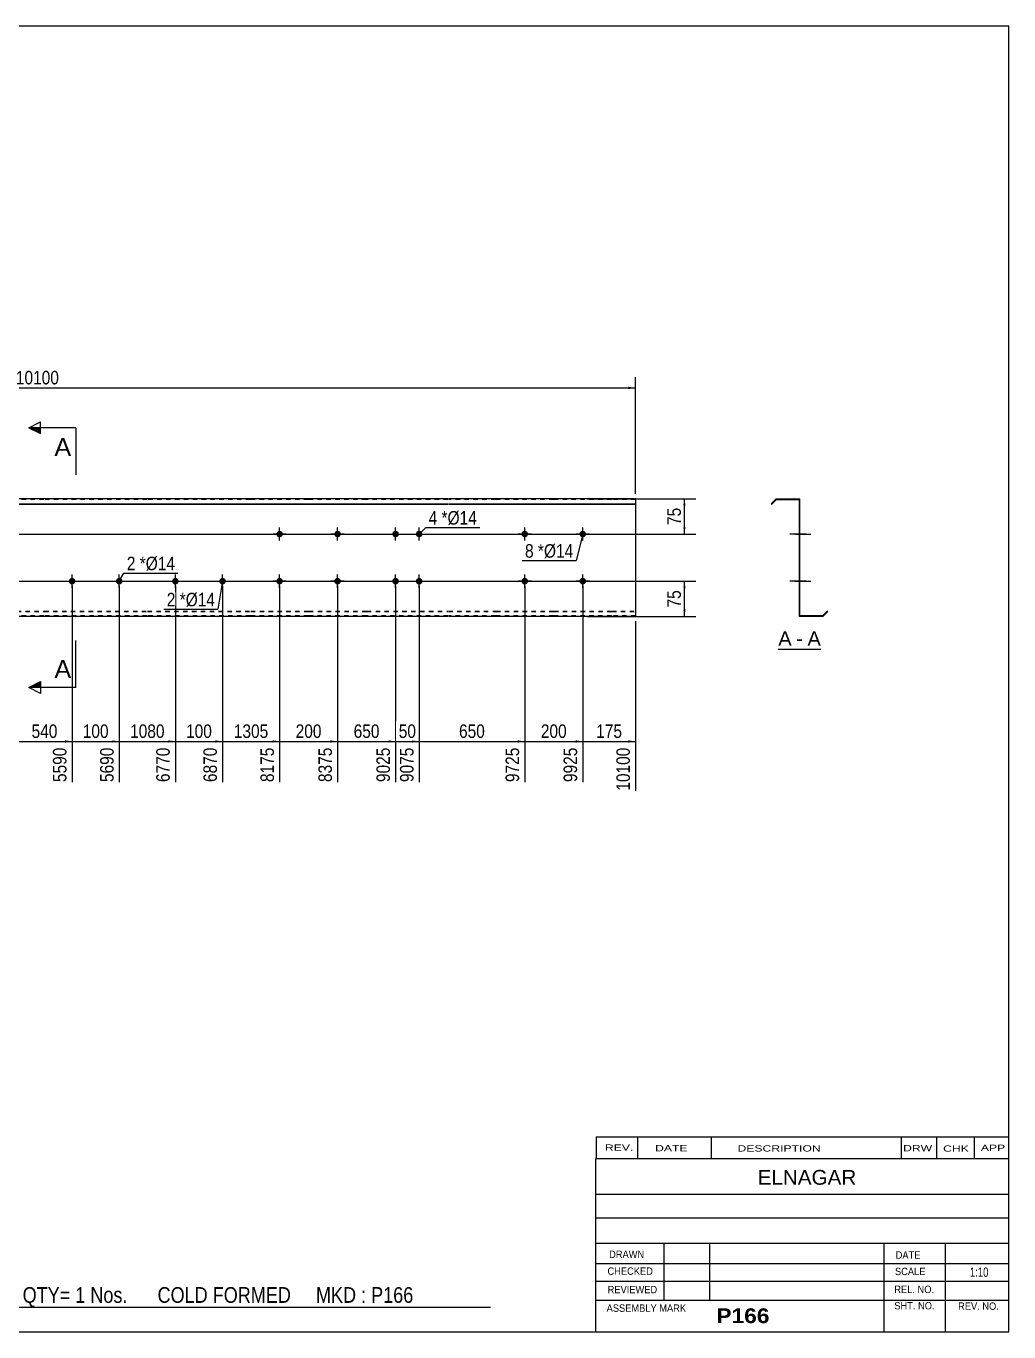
# Model space of a CAD drawing. Header units: millimetres. Extents: x -70 to 333, y -164 to 113.
# Drawn here: x 124.4 to 332.8, y -164.2 to 112.8 of the extents above; entities that cross this region are included whole.
import ezdxf

# ---------------------------------------------------------------- set-up
doc = ezdxf.new("R2010")
doc.units = ezdxf.units.MM
doc.linetypes.add('DXK_LINE_DOT1', pattern=[1.8814, 0.9407, -0.9407])
doc.styles.add('Arial', font='ARIAL.TTF', dxfattribs={"height": 0.2})
doc.styles.add('Arial Bold', font='ARIALBD.TTF', dxfattribs={"height": 0.2})
doc.styles.add('Arial Narrow', font='ARIALN.TTF', dxfattribs={"height": 0.2})

# ---------------------------------------------------------------- blocks, each defined once
blk = doc.blocks.new('Unknown-629091213-1870')
at = {"color": 5, "linetype": 'Continuous'}
for p, q in [((332.8, 112.75), (-67.2, 112.75)), ((-67.2, 112.75), (-67.2, -164.25)), ((332.8, -164.25), (332.8, 112.75)), ((-67.2, -164.25), (332.8, -164.25))]:
    blk.add_line(p, q, dxfattribs=at)
at = {"color": 174, "linetype": 'Continuous', "style": 'Arial'}
blk.add_text('Tekla structures', height=1.9102, rotation=90, dxfattribs=at).set_placement((-67.7, -163.75))
blk = doc.blocks.new('Unknown-629091213-12 - 1239')
at = {"color": 7, "linetype": 'Continuous'}
blk.add_line((283.9, -19.45), (292.93, -19.45), dxfattribs=at)
at = {"color": 0, "linetype": 'Continuous'}
blk.add_wipeout([(286.74, -18.7), (286.74, -15.5), (283.9, -15.5), (283.9, -18.7)], dxfattribs=at)
blk.add_wipeout([(289.13, -18.7), (289.13, -15.5), (287.7, -15.5), (287.7, -18.7)], dxfattribs=at)
at = {"color": 96, "linetype": 'Continuous', "style": 'Arial'}
blk.add_text('A', height=3.06, dxfattribs=at).set_placement((283.9, -18.7))
at = {"color": 0, "linetype": 'Continuous'}
blk.add_wipeout([(292.93, -18.7), (292.93, -15.5), (290.09, -15.5), (290.09, -18.7)], dxfattribs=at)
at = {"color": 96, "linetype": 'Continuous', "style": 'Arial'}
for s, p in [('A', (290.09, -18.7)), ('-', (287.7, -18.7))]:
    blk.add_text(s, height=3.06, dxfattribs=at).set_placement(p)
blk = doc.blocks.new('Part-629091213-1218 - 1203')
at = {"color": 2, "linetype": 'Continuous'}
for p, q in [((0, -12.5), (0, 12.5)), ((8.6, 12.5), (0, 12.5)), ((0, 11.44), (8.6, 11.44)), ((0, 11.33), (8.6, 11.33)), ((20.89, 12.5), (8.7, 12.5)), ((8.7, 11.44), (20.89, 11.44)), ((8.7, 11.33), (20.89, 11.33)), ((30.99, 12.5), (20.99, 12.5)), ((20.99, 11.44), (30.99, 11.44)), ((20.99, 11.33), (30.99, 11.33)), ((48.28, 12.5), (31.09, 12.5)), ((31.09, 11.44), (48.28, 11.44)), ((31.09, 11.33), (48.28, 11.33)), ((60.58, 12.5), (48.38, 12.5)), ((48.38, 11.44), (60.58, 11.44)), ((48.38, 11.33), (60.58, 11.33)), ((72.87, 12.5), (60.68, 12.5)), ((60.68, 11.44), (72.87, 11.44)), ((60.68, 11.33), (72.87, 11.33)), ((94.77, 12.5), (72.97, 12.5)), ((72.97, 11.44), (94.77, 11.44)), ((72.97, 11.33), (94.77, 11.33)), ((116.67, 12.5), (94.87, 12.5)), ((94.87, 11.44), (116.67, 11.44)), ((94.87, 11.33), (116.67, 11.33)), ((128.17, 12.5), (116.77, 12.5)), ((116.77, 11.44), (128.17, 11.44)), ((116.77, 11.33), (128.17, 11.33)), ((150.07, 12.5), (128.27, 12.5)), ((128.27, 11.44), (150.07, 11.44)), ((128.27, 11.33), (150.07, 11.33)), ((171.97, 12.5), (150.17, 12.5)), ((150.17, 11.44), (171.97, 11.44)), ((150.17, 11.33), (171.97, 11.33)), ((184.27, 12.5), (172.07, 12.5)), ((172.07, 11.44), (184.27, 11.44)), ((172.07, 11.33), (184.27, 11.33)), ((196.56, 12.5), (184.37, 12.5)), ((184.37, 11.44), (196.56, 11.44)), ((184.37, 11.33), (196.56, 11.33)), ((213.85, 12.5), (196.66, 12.5)), ((196.66, 11.44), (213.85, 11.44)), ((196.66, 11.33), (213.85, 11.33)), ((223.95, 12.5), (213.95, 12.5)), ((213.95, 11.44), (223.95, 11.44)), ((213.95, 11.33), (223.95, 11.33)), ((236.25, 12.5), (224.05, 12.5)), ((224.05, 11.44), (236.25, 11.44)), ((224.05, 11.33), (236.25, 11.33)), ((248.54, 12.5), (236.35, 12.5)), ((236.35, 11.44), (248.54, 11.44)), ((236.35, 11.33), (248.54, 11.33)), ((253.64, 12.5), (248.64, 12.5)), ((248.64, 11.44), (253.64, 11.44)), ((248.64, 11.33), (253.64, 11.33)), ((253.64, 12.5), (253.64, -12.5)), ((8.6, -12.5), (0, -12.5)), ((20.89, -12.5), (8.7, -12.5)), ((30.99, -12.5), (20.99, -12.5)), ((48.28, -12.5), (31.09, -12.5)), ((60.58, -12.5), (48.38, -12.5)), ((72.87, -12.5), (60.68, -12.5)), ((94.77, -12.5), (72.97, -12.5)), ((116.67, -12.5), (94.87, -12.5)), ((128.17, -12.5), (116.77, -12.5)), ((150.07, -12.5), (128.27, -12.5)), ((171.97, -12.5), (150.17, -12.5)), ((184.27, -12.5), (172.07, -12.5)), ((196.56, -12.5), (184.37, -12.5)), ((213.85, -12.5), (196.66, -12.5)), ((223.95, -12.5), (213.95, -12.5)), ((236.25, -12.5), (224.05, -12.5)), ((248.54, -12.5), (236.35, -12.5)), ((253.64, -12.5), (248.64, -12.5))]:
    blk.add_line(p, q, dxfattribs=at)
at = {"color": 7, "linetype": 'DXK_LINE_DOT1'}
for p, q in [((8.6, 12.35), (0, 12.35)), ((20.89, 12.35), (8.7, 12.35)), ((30.99, 12.35), (20.99, 12.35)), ((48.28, 12.35), (31.09, 12.35)), ((60.58, 12.35), (48.38, 12.35)), ((72.87, 12.35), (60.68, 12.35)), ((94.77, 12.35), (72.97, 12.35)), ((116.67, 12.35), (94.87, 12.35)), ((128.17, 12.35), (116.77, 12.35)), ((150.07, 12.35), (128.27, 12.35)), ((171.97, 12.35), (150.17, 12.35)), ((184.27, 12.35), (172.07, 12.35)), ((196.56, 12.35), (184.37, 12.35)), ((213.85, 12.35), (196.66, 12.35)), ((223.95, 12.35), (213.95, 12.35)), ((236.25, 12.35), (224.05, 12.35)), ((248.54, 12.35), (236.35, 12.35)), ((253.64, 12.35), (248.64, 12.35)), ((0, -11.33), (8.6, -11.33)), ((0, -11.44), (8.6, -11.44)), ((8.6, -12.35), (0, -12.35)), ((8.7, -11.33), (20.89, -11.33)), ((8.7, -11.44), (20.89, -11.44)), ((20.89, -12.35), (8.7, -12.35)), ((20.99, -11.33), (30.99, -11.33)), ((20.99, -11.44), (30.99, -11.44)), ((30.99, -12.35), (20.99, -12.35)), ((31.09, -11.33), (48.28, -11.33)), ((31.09, -11.44), (48.28, -11.44)), ((48.28, -12.35), (31.09, -12.35)), ((48.38, -11.33), (60.58, -11.33)), ((48.38, -11.44), (60.58, -11.44)), ((60.58, -12.35), (48.38, -12.35)), ((60.68, -11.33), (72.87, -11.33)), ((60.68, -11.44), (72.87, -11.44)), ((72.87, -12.35), (60.68, -12.35)), ((72.97, -11.33), (94.77, -11.33)), ((72.97, -11.44), (94.77, -11.44)), ((94.77, -12.35), (72.97, -12.35)), ((94.87, -11.33), (116.67, -11.33)), ((94.87, -11.44), (116.67, -11.44)), ((116.67, -12.35), (94.87, -12.35)), ((116.77, -11.33), (128.17, -11.33)), ((116.77, -11.44), (128.17, -11.44)), ((128.17, -12.35), (116.77, -12.35)), ((128.27, -11.33), (150.07, -11.33)), ((128.27, -11.44), (150.07, -11.44)), ((150.07, -12.35), (128.27, -12.35)), ((150.17, -11.33), (171.97, -11.33)), ((150.17, -11.44), (171.97, -11.44)), ((171.97, -12.35), (150.17, -12.35)), ((172.07, -11.33), (184.27, -11.33)), ((172.07, -11.44), (184.27, -11.44)), ((184.27, -12.35), (172.07, -12.35)), ((184.37, -11.33), (196.56, -11.33)), ((184.37, -11.44), (196.56, -11.44)), ((196.56, -12.35), (184.37, -12.35)), ((196.66, -11.33), (213.85, -11.33)), ((196.66, -11.44), (213.85, -11.44)), ((213.85, -12.35), (196.66, -12.35)), ((213.95, -11.33), (223.95, -11.33)), ((213.95, -11.44), (223.95, -11.44)), ((223.95, -12.35), (213.95, -12.35)), ((224.05, -11.33), (236.25, -11.33)), ((224.05, -11.44), (236.25, -11.44)), ((236.25, -12.35), (224.05, -12.35)), ((236.35, -11.33), (248.54, -11.33)), ((236.35, -11.44), (248.54, -11.44)), ((248.54, -12.35), (236.35, -12.35)), ((248.64, -11.33), (253.64, -11.33)), ((248.64, -11.44), (253.64, -11.44)), ((253.64, -12.35), (248.64, -12.35))]:
    blk.add_line(p, q, dxfattribs=at)
blk = doc.blocks.new('Bolt-629091213-1219 - 1203')
at = {"linetype": 'Continuous'}
for points in [[(177.47, 5, -1), (178.87, 5, -1)], [(241.75, 5, -1), (243.15, 5, -1)]]:
    blk.add_hatch(color=3, dxfattribs=at).paths.add_polyline_path(points)
at = {"color": 3, "linetype": 'Continuous'}
for p, q in [((178.17, 3.6), (178.17, 6.4)), ((242.45, 3.6), (242.45, 6.4)), ((179.57, 5), (176.77, 5)), ((243.85, 5), (241.05, 5))]:
    blk.add_line(p, q, dxfattribs=at)
blk = doc.blocks.new('Bolt-629091213-1220 - 1203')
at = {"linetype": 'Continuous'}
for points in [[(177.47, -5, -1), (178.87, -5, -1)], [(241.75, -5, -1), (243.15, -5, -1)]]:
    blk.add_hatch(color=3, dxfattribs=at).paths.add_polyline_path(points)
at = {"color": 3, "linetype": 'Continuous'}
for p, q in [((179.57, -5), (176.77, -5)), ((178.17, -6.4), (178.17, -3.6)), ((243.85, -5), (241.05, -5)), ((242.45, -6.4), (242.45, -3.6))]:
    blk.add_line(p, q, dxfattribs=at)
blk = doc.blocks.new('Bolt-629091213-1226 - 1203')
at = {"linetype": 'Continuous'}
for points in [[(202.06, 5, -1), (203.46, 5, -1)], [(207.06, 5, -1), (208.46, 5, -1)], [(202.06, -5, -1), (203.46, -5, -1)], [(207.06, -5, -1), (208.46, -5, -1)]]:
    blk.add_hatch(color=3, dxfattribs=at).paths.add_polyline_path(points)
at = {"color": 3, "linetype": 'Continuous'}
for p, q in [((202.76, 3.6), (202.76, 6.4)), ((207.76, 3.6), (207.76, 6.4)), ((201.36, 5), (204.16, 5)), ((206.36, 5), (209.16, 5)), ((201.36, -5), (204.16, -5)), ((202.76, -6.4), (202.76, -3.6)), ((206.36, -5), (209.16, -5)), ((207.76, -6.4), (207.76, -3.6))]:
    blk.add_line(p, q, dxfattribs=at)
blk = doc.blocks.new('Bolt-629091213-1227 - 1203')
at = {"linetype": 'Continuous'}
for points in [[(189.76, 5, -1), (191.16, 5, -1)], [(229.45, 5, -1), (230.85, 5, -1)]]:
    blk.add_hatch(color=3, dxfattribs=at).paths.add_polyline_path(points)
at = {"color": 3, "linetype": 'Continuous'}
for p, q in [((190.46, 3.6), (190.46, 6.4)), ((230.15, 3.6), (230.15, 6.4)), ((191.86, 5), (189.06, 5)), ((231.55, 5), (228.75, 5))]:
    blk.add_line(p, q, dxfattribs=at)
blk = doc.blocks.new('Bolt-629091213-1228 - 1203')
at = {"linetype": 'Continuous'}
for points in [[(189.76, -5, -1), (191.16, -5, -1)], [(229.45, -5, -1), (230.85, -5, -1)]]:
    blk.add_hatch(color=3, dxfattribs=at).paths.add_polyline_path(points)
at = {"color": 3, "linetype": 'Continuous'}
for p, q in [((191.86, -5), (189.06, -5)), ((190.46, -6.4), (190.46, -3.6)), ((231.55, -5), (228.75, -5)), ((230.15, -6.4), (230.15, -3.6))]:
    blk.add_line(p, q, dxfattribs=at)
blk = doc.blocks.new('Bolt-629091213-1231 - 1203')
at = {"linetype": 'Continuous'}
for points in [[(134.17, -4.3, -1), (134.17, -5.7, -1)], [(144.17, -4.3, -1), (144.17, -5.7, -1)]]:
    blk.add_hatch(color=3, dxfattribs=at).paths.add_polyline_path(points)
at = {"color": 3, "linetype": 'Continuous'}
for p, q in [((132.77, -5), (135.57, -5)), ((134.17, -6.4), (134.17, -3.6)), ((142.77, -5), (145.57, -5)), ((144.17, -6.4), (144.17, -3.6))]:
    blk.add_line(p, q, dxfattribs=at)
blk = doc.blocks.new('Bolt-629091213-1232 - 1203')
at = {"linetype": 'Continuous'}
for points in [[(156.07, -4.3, -1), (156.07, -5.7, -1)], [(166.07, -4.3, -1), (166.07, -5.7, -1)]]:
    blk.add_hatch(color=3, dxfattribs=at).paths.add_polyline_path(points)
at = {"color": 3, "linetype": 'Continuous'}
for p, q in [((154.67, -5), (157.47, -5)), ((156.07, -6.4), (156.07, -3.6)), ((164.67, -5), (167.47, -5)), ((166.07, -6.4), (166.07, -3.6))]:
    blk.add_line(p, q, dxfattribs=at)
blk = doc.blocks.new('Part-629091213-1241 - 1239')
at = {"color": 2, "linetype": 'Continuous'}
for p, q in [((283.49, 12.5), (282.43, 11.44)), ((282.43, 11.44), (282.54, 11.33)), ((282.54, 11.33), (283.55, 12.35)), ((283.49, 12.5), (288.49, 12.5)), ((283.55, 12.35), (288.34, 12.35)), ((288.34, 12.35), (288.34, -12.5)), ((288.49, -12.35), (288.49, 12.5)), ((293.34, -12.5), (288.34, -12.5)), ((293.28, -12.35), (288.49, -12.35)), ((294.29, -11.33), (293.28, -12.35)), ((293.34, -12.5), (294.4, -11.44)), ((294.4, -11.44), (294.29, -11.33))]:
    blk.add_line(p, q, dxfattribs=at)
blk = doc.blocks.new('Bolt-629091213-1242 - 1239')
at = {"linetype": 'Continuous'}
blk.add_hatch(color=3, dxfattribs=at).paths.add_polyline_path([(288.34, 5.7), (288.34, 4.3), (288.49, 4.3), (288.49, 5.7)])
blk.add_hatch(color=3, dxfattribs=at).paths.add_polyline_path([(288.34, 5.7), (288.34, 4.3), (288.49, 4.3), (288.49, 5.7)])
at = {"color": 3, "linetype": 'Continuous'}
for p, q in [((288.34, 5.7), (288.49, 5.7)), ((288.34, 5.7), (288.49, 5.7)), ((287.54, 5), (290.84, 5)), ((287.54, 5), (290.84, 5)), ((288.34, 4.3), (288.49, 4.3)), ((288.34, 4.3), (288.49, 4.3))]:
    blk.add_line(p, q, dxfattribs=at)
blk = doc.blocks.new('Bolt-629091213-1243 - 1239')
at = {"linetype": 'Continuous'}
blk.add_hatch(color=3, dxfattribs=at).paths.add_polyline_path([(288.34, -4.3), (288.34, -5.7), (288.49, -5.7), (288.49, -4.3)])
blk.add_hatch(color=3, dxfattribs=at).paths.add_polyline_path([(288.34, -4.3), (288.34, -5.7), (288.49, -5.7), (288.49, -4.3)])
at = {"color": 3, "linetype": 'Continuous'}
for p, q in [((287.54, -5), (290.84, -5)), ((287.54, -5), (290.84, -5)), ((288.34, -4.3), (288.49, -4.3)), ((288.34, -4.3), (288.49, -4.3)), ((288.34, -5.7), (288.49, -5.7)), ((288.34, -5.7), (288.49, -5.7))]:
    blk.add_line(p, q, dxfattribs=at)
blk = doc.blocks.new('Bolt-629091213-1244 - 1239')
at = {"linetype": 'Continuous'}
blk.add_hatch(color=3, dxfattribs=at).paths.add_polyline_path([(288.34, 5.7), (288.34, 4.3), (288.49, 4.3), (288.49, 5.7)])
blk.add_hatch(color=3, dxfattribs=at).paths.add_polyline_path([(288.34, 5.7), (288.34, 4.3), (288.49, 4.3), (288.49, 5.7)])
at = {"color": 3, "linetype": 'Continuous'}
for p, q in [((288.34, 5.7), (288.49, 5.7)), ((288.34, 5.7), (288.49, 5.7)), ((287.54, 5), (290.84, 5)), ((287.54, 5), (290.84, 5)), ((288.34, 4.3), (288.49, 4.3)), ((288.34, 4.3), (288.49, 4.3))]:
    blk.add_line(p, q, dxfattribs=at)
blk = doc.blocks.new('Bolt-629091213-1245 - 1239')
at = {"linetype": 'Continuous'}
blk.add_hatch(color=3, dxfattribs=at).paths.add_polyline_path([(288.34, -4.3), (288.34, -5.7), (288.49, -5.7), (288.49, -4.3)])
blk.add_hatch(color=3, dxfattribs=at).paths.add_polyline_path([(288.34, -4.3), (288.34, -5.7), (288.49, -5.7), (288.49, -4.3)])
at = {"color": 3, "linetype": 'Continuous'}
for p, q in [((287.54, -5), (290.84, -5)), ((287.54, -5), (290.84, -5)), ((288.34, -4.3), (288.49, -4.3)), ((288.34, -4.3), (288.49, -4.3)), ((288.34, -5.7), (288.49, -5.7)), ((288.34, -5.7), (288.49, -5.7))]:
    blk.add_line(p, q, dxfattribs=at)
blk = doc.blocks.new('Bolt-629091213-1246 - 1239')
at = {"linetype": 'Continuous'}
for points in [[(288.34, 5.7), (288.34, 4.3), (288.49, 4.3), (288.49, 5.7)], [(288.34, 5.7), (288.34, 4.3), (288.49, 4.3), (288.49, 5.7)], [(288.34, -4.3), (288.34, -5.7), (288.49, -5.7), (288.49, -4.3)], [(288.34, -4.3), (288.34, -5.7), (288.49, -5.7), (288.49, -4.3)]]:
    blk.add_hatch(color=3, dxfattribs=at).paths.add_polyline_path(points)
at = {"color": 3, "linetype": 'Continuous'}
for p, q in [((288.49, 5.7), (288.34, 5.7)), ((288.49, 5.7), (288.34, 5.7)), ((289.79, 5), (286.49, 5)), ((289.79, 5), (286.49, 5)), ((288.49, 4.3), (288.34, 4.3)), ((288.49, 4.3), (288.34, 4.3)), ((289.79, -5), (286.49, -5)), ((289.79, -5), (286.49, -5)), ((288.49, -4.3), (288.34, -4.3)), ((288.49, -4.3), (288.34, -4.3)), ((288.49, -5.7), (288.34, -5.7)), ((288.49, -5.7), (288.34, -5.7))]:
    blk.add_line(p, q, dxfattribs=at)
blk = doc.blocks.new('Bolt-629091213-1247 - 1239')
at = {"linetype": 'Continuous'}
blk.add_hatch(color=3, dxfattribs=at).paths.add_polyline_path([(288.34, 5.7), (288.34, 4.3), (288.49, 4.3), (288.49, 5.7)])
blk.add_hatch(color=3, dxfattribs=at).paths.add_polyline_path([(288.34, 5.7), (288.34, 4.3), (288.49, 4.3), (288.49, 5.7)])
at = {"color": 3, "linetype": 'Continuous'}
for p, q in [((288.34, 5.7), (288.49, 5.7)), ((288.34, 5.7), (288.49, 5.7)), ((287.54, 5), (290.84, 5)), ((287.54, 5), (290.84, 5)), ((288.34, 4.3), (288.49, 4.3)), ((288.34, 4.3), (288.49, 4.3))]:
    blk.add_line(p, q, dxfattribs=at)
blk = doc.blocks.new('Bolt-629091213-1248 - 1239')
at = {"linetype": 'Continuous'}
blk.add_hatch(color=3, dxfattribs=at).paths.add_polyline_path([(288.34, -4.3), (288.34, -5.7), (288.49, -5.7), (288.49, -4.3)])
blk.add_hatch(color=3, dxfattribs=at).paths.add_polyline_path([(288.34, -4.3), (288.34, -5.7), (288.49, -5.7), (288.49, -4.3)])
at = {"color": 3, "linetype": 'Continuous'}
for p, q in [((287.54, -5), (290.84, -5)), ((287.54, -5), (290.84, -5)), ((288.34, -4.3), (288.49, -4.3)), ((288.34, -4.3), (288.49, -4.3)), ((288.34, -5.7), (288.49, -5.7)), ((288.34, -5.7), (288.49, -5.7))]:
    blk.add_line(p, q, dxfattribs=at)
blk = doc.blocks.new('Bolt-629091213-1249 - 1239')
at = {"linetype": 'Continuous'}
for points in [[(288.34, 5.7), (288.34, 4.3), (288.49, 4.3), (288.49, 5.7)], [(288.34, 5.7), (288.34, 4.3), (288.49, 4.3), (288.49, 5.7)], [(288.34, -4.3), (288.34, -5.7), (288.49, -5.7), (288.49, -4.3)], [(288.34, -4.3), (288.34, -5.7), (288.49, -5.7), (288.49, -4.3)]]:
    blk.add_hatch(color=3, dxfattribs=at).paths.add_polyline_path(points)
at = {"color": 3, "linetype": 'Continuous'}
for p, q in [((288.49, 5.7), (288.34, 5.7)), ((288.49, 5.7), (288.34, 5.7)), ((289.79, 5), (286.49, 5)), ((289.79, 5), (286.49, 5)), ((288.49, 4.3), (288.34, 4.3)), ((288.49, 4.3), (288.34, 4.3)), ((289.79, -5), (286.49, -5)), ((289.79, -5), (286.49, -5)), ((288.49, -4.3), (288.34, -4.3)), ((288.49, -4.3), (288.34, -4.3)), ((288.49, -5.7), (288.34, -5.7)), ((288.49, -5.7), (288.34, -5.7))]:
    blk.add_line(p, q, dxfattribs=at)
blk = doc.blocks.new('Bolt-629091213-1250 - 1239')
at = {"linetype": 'Continuous'}
blk.add_hatch(color=3, dxfattribs=at).paths.add_polyline_path([(288.34, 5.7), (288.34, 4.3), (288.49, 4.3), (288.49, 5.7)])
blk.add_hatch(color=3, dxfattribs=at).paths.add_polyline_path([(288.34, 5.7), (288.34, 4.3), (288.49, 4.3), (288.49, 5.7)])
at = {"color": 3, "linetype": 'Continuous'}
for p, q in [((288.34, 5.7), (288.49, 5.7)), ((288.34, 5.7), (288.49, 5.7)), ((287.54, 5), (290.84, 5)), ((287.54, 5), (290.84, 5)), ((288.34, 4.3), (288.49, 4.3)), ((288.34, 4.3), (288.49, 4.3))]:
    blk.add_line(p, q, dxfattribs=at)
blk = doc.blocks.new('Bolt-629091213-1251 - 1239')
at = {"linetype": 'Continuous'}
blk.add_hatch(color=3, dxfattribs=at).paths.add_polyline_path([(288.34, -4.3), (288.34, -5.7), (288.49, -5.7), (288.49, -4.3)])
blk.add_hatch(color=3, dxfattribs=at).paths.add_polyline_path([(288.34, -4.3), (288.34, -5.7), (288.49, -5.7), (288.49, -4.3)])
at = {"color": 3, "linetype": 'Continuous'}
for p, q in [((287.54, -5), (290.84, -5)), ((287.54, -5), (290.84, -5)), ((288.34, -4.3), (288.49, -4.3)), ((288.34, -4.3), (288.49, -4.3)), ((288.34, -5.7), (288.49, -5.7)), ((288.34, -5.7), (288.49, -5.7))]:
    blk.add_line(p, q, dxfattribs=at)
blk = doc.blocks.new('Bolt-629091213-1252 - 1239')
at = {"linetype": 'Continuous'}
blk.add_hatch(color=3, dxfattribs=at).paths.add_polyline_path([(288.49, -5.7), (288.49, -4.3), (288.34, -4.3), (288.34, -5.7)])
blk.add_hatch(color=3, dxfattribs=at).paths.add_polyline_path([(288.49, -5.7), (288.49, -4.3), (288.34, -4.3), (288.34, -5.7)])
at = {"color": 3, "linetype": 'Continuous'}
for p, q in [((287.39, -5), (290.14, -5)), ((287.39, -5), (290.14, -5)), ((288.34, -4.3), (288.49, -4.3)), ((288.34, -4.3), (288.49, -4.3)), ((288.34, -5.7), (288.49, -5.7)), ((288.34, -5.7), (288.49, -5.7))]:
    blk.add_line(p, q, dxfattribs=at)
blk = doc.blocks.new('Bolt-629091213-1253 - 1239')
at = {"linetype": 'Continuous'}
blk.add_hatch(color=3, dxfattribs=at).paths.add_polyline_path([(288.49, -5.7), (288.49, -4.3), (288.34, -4.3), (288.34, -5.7)])
blk.add_hatch(color=3, dxfattribs=at).paths.add_polyline_path([(288.49, -5.7), (288.49, -4.3), (288.34, -4.3), (288.34, -5.7)])
at = {"color": 3, "linetype": 'Continuous'}
for p, q in [((287.39, -5), (290.14, -5)), ((287.39, -5), (290.14, -5)), ((288.34, -4.3), (288.49, -4.3)), ((288.34, -4.3), (288.49, -4.3)), ((288.34, -5.7), (288.49, -5.7)), ((288.34, -5.7), (288.49, -5.7))]:
    blk.add_line(p, q, dxfattribs=at)
blk = doc.blocks.new('Bolt-629091213-1254 - 1239')
at = {"linetype": 'Continuous'}
blk.add_hatch(color=3, dxfattribs=at).paths.add_polyline_path([(288.49, -5.7), (288.49, -4.3), (288.34, -4.3), (288.34, -5.7)])
blk.add_hatch(color=3, dxfattribs=at).paths.add_polyline_path([(288.49, -5.7), (288.49, -4.3), (288.34, -4.3), (288.34, -5.7)])
at = {"color": 3, "linetype": 'Continuous'}
for p, q in [((287.39, -5), (290.14, -5)), ((287.39, -5), (290.14, -5)), ((288.34, -4.3), (288.49, -4.3)), ((288.34, -4.3), (288.49, -4.3)), ((288.34, -5.7), (288.49, -5.7)), ((288.34, -5.7), (288.49, -5.7))]:
    blk.add_line(p, q, dxfattribs=at)
blk = doc.blocks.new('Bolt-629091213-1255 - 1239')
at = {"linetype": 'Continuous'}
blk.add_hatch(color=3, dxfattribs=at).paths.add_polyline_path([(288.49, -5.7), (288.49, -4.3), (288.34, -4.3), (288.34, -5.7)])
blk.add_hatch(color=3, dxfattribs=at).paths.add_polyline_path([(288.49, -5.7), (288.49, -4.3), (288.34, -4.3), (288.34, -5.7)])
at = {"color": 3, "linetype": 'Continuous'}
for p, q in [((287.39, -5), (290.14, -5)), ((287.39, -5), (290.14, -5)), ((288.34, -4.3), (288.49, -4.3)), ((288.34, -4.3), (288.49, -4.3)), ((288.34, -5.7), (288.49, -5.7)), ((288.34, -5.7), (288.49, -5.7))]:
    blk.add_line(p, q, dxfattribs=at)
blk = doc.blocks.new('Bolt-629091213-1256 - 1239')
at = {"linetype": 'Continuous'}
for points in [[(288.49, 4.3), (288.49, 5.7), (288.34, 5.7), (288.34, 4.3)], [(288.49, -5.7), (288.49, -4.3), (288.34, -4.3), (288.34, -5.7)]]:
    blk.add_hatch(color=3, dxfattribs=at).paths.add_polyline_path(points)
at = {"color": 3, "linetype": 'Continuous'}
for p, q in [((288.49, 5.7), (288.34, 5.7)), ((288.49, 5), (286.34, 5)), ((288.49, 4.3), (288.34, 4.3)), ((288.49, -5), (286.34, -5)), ((288.49, -4.3), (288.34, -4.3)), ((288.49, -5.7), (288.34, -5.7))]:
    blk.add_line(p, q, dxfattribs=at)
blk = doc.blocks.new('StraightDimension-629091213-1279 - 1203')
at = {"linetype": 'Continuous'}
blk.add_hatch(color=7, dxfattribs=at).paths.add_polyline_path([(252.14, -38.75), (253.64, -39), (252.14, -39.25)])
at = {"color": 7, "linetype": 'Continuous'}
for p, q in [((242.45, -6), (242.45, -47.61)), ((253.64, -13.5), (253.64, -49.44)), ((242.45, -39), (253.64, -39))]:
    blk.add_line(p, q, dxfattribs=at)
at = {"color": 0}
blk.add_wipeout([(251.39, -38.85), (251.39, -34.65), (244.7, -34.65), (244.7, -38.85)], dxfattribs=at)
at = {"color": 3, "style": 'Arial Narrow'}
blk.add_text('175', height=2.863, dxfattribs=at).set_placement((245.3, -38.25))
at = {"color": 0, "linetype": 'Continuous'}
blk.add_wipeout([(253.04, -39.7), (248.84, -39.7), (248.84, -50.04), (253.04, -50.04)], dxfattribs=at)
at = {"color": 3, "linetype": 'Continuous', "style": 'Arial Narrow'}
blk.add_text('10100', height=2.863, rotation=90.0002, dxfattribs=at).set_placement((252.44, -49.44))
blk = doc.blocks.new('StraightDimension-629091213-1289 - 1203')
at = {"linetype": 'Continuous'}
blk.add_hatch(color=7, dxfattribs=at).paths.add_polyline_path([(132.67, -38.75), (134.17, -39), (132.67, -39.25)])
at = {"color": 7, "linetype": 'Continuous'}
for p, q in [((122.47, -6), (122.47, -47.61)), ((134.17, -6), (134.17, -47.61)), ((122.47, -39), (134.17, -39))]:
    blk.add_line(p, q, dxfattribs=at)
at = {"color": 0}
blk.add_wipeout([(131.66, -38.85), (131.66, -34.65), (124.98, -34.65), (124.98, -38.85)], dxfattribs=at)
at = {"color": 3, "style": 'Arial Narrow'}
blk.add_text('540', height=2.863, dxfattribs=at).set_placement((125.58, -38.25))
at = {"color": 0, "linetype": 'Continuous'}
blk.add_wipeout([(133.57, -39.7), (129.37, -39.7), (129.37, -48.21), (133.57, -48.21)], dxfattribs=at)
at = {"color": 3, "linetype": 'Continuous', "style": 'Arial Narrow'}
blk.add_text('5590', height=2.863, rotation=90.0002, dxfattribs=at).set_placement((132.97, -47.61))
blk = doc.blocks.new('StraightDimension-629091213-1284 - 1203')
at = {"linetype": 'Continuous'}
blk.add_hatch(color=7, dxfattribs=at).paths.add_polyline_path([(188.96, -38.75), (190.46, -39), (188.96, -39.25)])
at = {"color": 7, "linetype": 'Continuous'}
for p, q in [((178.17, -6), (178.17, -47.61)), ((190.46, -6), (190.46, -47.61)), ((178.17, -39), (190.46, -39))]:
    blk.add_line(p, q, dxfattribs=at)
at = {"color": 0}
blk.add_wipeout([(187.66, -38.85), (187.66, -34.65), (180.97, -34.65), (180.97, -38.85)], dxfattribs=at)
at = {"color": 3, "style": 'Arial Narrow'}
blk.add_text('200', height=2.863, dxfattribs=at).set_placement((181.57, -38.25))
at = {"color": 0, "linetype": 'Continuous'}
blk.add_wipeout([(189.86, -39.7), (185.66, -39.7), (185.66, -48.21), (189.86, -48.21)], dxfattribs=at)
at = {"color": 3, "linetype": 'Continuous', "style": 'Arial Narrow'}
blk.add_text('8375', height=2.863, rotation=90.0002, dxfattribs=at).set_placement((189.26, -47.61))
blk = doc.blocks.new('StraightDimension-629091213-1283 - 1203')
at = {"linetype": 'Continuous'}
blk.add_hatch(color=7, dxfattribs=at).paths.add_polyline_path([(201.26, -38.75), (202.76, -39), (201.26, -39.25)])
at = {"color": 7, "linetype": 'Continuous'}
for p, q in [((190.46, -6), (190.46, -47.61)), ((202.76, -6), (202.76, -47.61)), ((190.46, -39), (202.76, -39))]:
    blk.add_line(p, q, dxfattribs=at)
at = {"color": 0}
blk.add_wipeout([(199.95, -38.85), (199.95, -34.65), (193.27, -34.65), (193.27, -38.85)], dxfattribs=at)
at = {"color": 3, "style": 'Arial Narrow'}
blk.add_text('650', height=2.863, dxfattribs=at).set_placement((193.87, -38.25))
at = {"color": 0, "linetype": 'Continuous'}
blk.add_wipeout([(202.16, -39.7), (197.96, -39.7), (197.96, -48.21), (202.16, -48.21)], dxfattribs=at)
at = {"color": 3, "linetype": 'Continuous', "style": 'Arial Narrow'}
blk.add_text('9025', height=2.863, rotation=90.0002, dxfattribs=at).set_placement((201.56, -47.61))
blk = doc.blocks.new('StraightDimension-629091213-1282 - 1203')
at = {"linetype": 'Continuous'}
blk.add_hatch(color=7, dxfattribs=at).paths.add_polyline_path([(206.26, -38.75), (207.76, -39), (206.26, -39.25)])
at = {"color": 7, "linetype": 'Continuous'}
for p, q in [((202.76, -6), (202.76, -47.61)), ((207.76, -6), (207.76, -47.61)), ((202.76, -39), (207.76, -39))]:
    blk.add_line(p, q, dxfattribs=at)
at = {"color": 0}
blk.add_wipeout([(207.69, -38.85), (207.69, -34.65), (202.83, -34.65), (202.83, -38.85)], dxfattribs=at)
at = {"color": 3, "style": 'Arial Narrow'}
blk.add_text('50', height=2.863, dxfattribs=at).set_placement((203.43, -38.25))
at = {"color": 0, "linetype": 'Continuous'}
blk.add_wipeout([(207.16, -39.7), (202.96, -39.7), (202.96, -48.21), (207.16, -48.21)], dxfattribs=at)
at = {"color": 3, "linetype": 'Continuous', "style": 'Arial Narrow'}
blk.add_text('9075', height=2.863, rotation=90.0002, dxfattribs=at).set_placement((206.56, -47.61))
blk = doc.blocks.new('StraightDimension-629091213-1286 - 1203')
at = {"linetype": 'Continuous'}
blk.add_hatch(color=7, dxfattribs=at).paths.add_polyline_path([(164.57, -38.75), (166.07, -39), (164.57, -39.25)])
at = {"color": 7, "linetype": 'Continuous'}
for p, q in [((156.07, -6), (156.07, -47.61)), ((166.07, -6), (166.07, -47.61)), ((156.07, -39), (166.07, -39))]:
    blk.add_line(p, q, dxfattribs=at)
at = {"color": 0}
blk.add_wipeout([(164.41, -38.85), (164.41, -34.65), (157.73, -34.65), (157.73, -38.85)], dxfattribs=at)
at = {"color": 3, "style": 'Arial Narrow'}
blk.add_text('100', height=2.863, dxfattribs=at).set_placement((158.33, -38.25))
at = {"color": 0, "linetype": 'Continuous'}
blk.add_wipeout([(165.47, -39.7), (161.27, -39.7), (161.27, -48.21), (165.47, -48.21)], dxfattribs=at)
at = {"color": 3, "linetype": 'Continuous', "style": 'Arial Narrow'}
blk.add_text('6870', height=2.863, rotation=90.0002, dxfattribs=at).set_placement((164.87, -47.61))
blk = doc.blocks.new('StraightDimension-629091213-1280 - 1203')
at = {"linetype": 'Continuous'}
blk.add_hatch(color=7, dxfattribs=at).paths.add_polyline_path([(240.95, -38.75), (242.45, -39), (240.95, -39.25)])
at = {"color": 7, "linetype": 'Continuous'}
for p, q in [((230.15, -6), (230.15, -47.61)), ((242.45, -6), (242.45, -47.61)), ((230.15, -39), (242.45, -39))]:
    blk.add_line(p, q, dxfattribs=at)
at = {"color": 0}
blk.add_wipeout([(239.64, -38.85), (239.64, -34.65), (232.96, -34.65), (232.96, -38.85)], dxfattribs=at)
at = {"color": 3, "style": 'Arial Narrow'}
blk.add_text('200', height=2.863, dxfattribs=at).set_placement((233.56, -38.25))
at = {"color": 0, "linetype": 'Continuous'}
blk.add_wipeout([(241.85, -39.7), (237.65, -39.7), (237.65, -48.21), (241.85, -48.21)], dxfattribs=at)
at = {"color": 3, "linetype": 'Continuous', "style": 'Arial Narrow'}
blk.add_text('9925', height=2.863, rotation=90.0002, dxfattribs=at).set_placement((241.25, -47.61))
blk = doc.blocks.new('StraightDimension-629091213-1281 - 1203')
at = {"linetype": 'Continuous'}
blk.add_hatch(color=7, dxfattribs=at).paths.add_polyline_path([(228.65, -38.75), (230.15, -39), (228.65, -39.25)])
at = {"color": 7, "linetype": 'Continuous'}
for p, q in [((207.76, -6), (207.76, -47.61)), ((230.15, -6), (230.15, -47.61)), ((207.76, -39), (230.15, -39))]:
    blk.add_line(p, q, dxfattribs=at)
at = {"color": 0}
blk.add_wipeout([(222.3, -38.85), (222.3, -34.65), (215.61, -34.65), (215.61, -38.85)], dxfattribs=at)
at = {"color": 0, "linetype": 'Continuous'}
blk.add_wipeout([(229.55, -39.7), (225.35, -39.7), (225.35, -48.21), (229.55, -48.21)], dxfattribs=at)
at = {"color": 3, "style": 'Arial Narrow'}
blk.add_text('650', height=2.863, dxfattribs=at).set_placement((216.21, -38.25))
at = {"color": 3, "linetype": 'Continuous', "style": 'Arial Narrow'}
blk.add_text('9725', height=2.863, rotation=90.0002, dxfattribs=at).set_placement((228.95, -47.61))
blk = doc.blocks.new('StraightDimension-629091213-1285 - 1203')
at = {"linetype": 'Continuous'}
blk.add_hatch(color=7, dxfattribs=at).paths.add_polyline_path([(176.67, -38.75), (178.17, -39), (176.67, -39.25)])
at = {"color": 7, "linetype": 'Continuous'}
for p, q in [((166.07, -6), (166.07, -47.61)), ((178.17, -6), (178.17, -47.61)), ((166.07, -39), (178.17, -39))]:
    blk.add_line(p, q, dxfattribs=at)
at = {"color": 0}
blk.add_wipeout([(176.38, -38.85), (176.38, -34.65), (167.86, -34.65), (167.86, -38.85)], dxfattribs=at)
at = {"color": 3, "style": 'Arial Narrow'}
blk.add_text('1305', height=2.863, dxfattribs=at).set_placement((168.46, -38.25))
at = {"color": 0, "linetype": 'Continuous'}
blk.add_wipeout([(177.57, -39.7), (173.37, -39.7), (173.37, -48.21), (177.57, -48.21)], dxfattribs=at)
at = {"color": 3, "linetype": 'Continuous', "style": 'Arial Narrow'}
blk.add_text('8175', height=2.863, rotation=90.0002, dxfattribs=at).set_placement((176.97, -47.61))
blk = doc.blocks.new('StraightDimension-629091213-1287 - 1203')
at = {"linetype": 'Continuous'}
blk.add_hatch(color=7, dxfattribs=at).paths.add_polyline_path([(154.57, -38.75), (156.07, -39), (154.57, -39.25)])
at = {"color": 7, "linetype": 'Continuous'}
for p, q in [((144.17, -6), (144.17, -47.61)), ((156.07, -6), (156.07, -47.61)), ((144.17, -39), (156.07, -39))]:
    blk.add_line(p, q, dxfattribs=at)
at = {"color": 0}
blk.add_wipeout([(154.38, -38.85), (154.38, -34.65), (145.87, -34.65), (145.87, -38.85)], dxfattribs=at)
at = {"color": 3, "style": 'Arial Narrow'}
blk.add_text('1080', height=2.863, dxfattribs=at).set_placement((146.47, -38.25))
at = {"color": 0, "linetype": 'Continuous'}
blk.add_wipeout([(155.47, -39.7), (151.27, -39.7), (151.27, -48.21), (155.47, -48.21)], dxfattribs=at)
at = {"color": 3, "linetype": 'Continuous', "style": 'Arial Narrow'}
blk.add_text('6770', height=2.863, rotation=90.0002, dxfattribs=at).set_placement((154.87, -47.61))
blk = doc.blocks.new('StraightDimension-629091213-1288 - 1203')
at = {"linetype": 'Continuous'}
blk.add_hatch(color=7, dxfattribs=at).paths.add_polyline_path([(142.67, -38.75), (144.17, -39), (142.67, -39.25)])
at = {"color": 7, "linetype": 'Continuous'}
for p, q in [((134.17, -6), (134.17, -47.61)), ((144.17, -6), (144.17, -47.61)), ((134.17, -39), (144.17, -39))]:
    blk.add_line(p, q, dxfattribs=at)
at = {"color": 0}
blk.add_wipeout([(142.51, -38.85), (142.51, -34.65), (135.83, -34.65), (135.83, -38.85)], dxfattribs=at)
at = {"color": 3, "style": 'Arial Narrow'}
blk.add_text('100', height=2.863, dxfattribs=at).set_placement((136.43, -38.25))
at = {"color": 0, "linetype": 'Continuous'}
blk.add_wipeout([(143.57, -39.7), (139.37, -39.7), (139.37, -48.21), (143.57, -48.21)], dxfattribs=at)
at = {"color": 3, "linetype": 'Continuous', "style": 'Arial Narrow'}
blk.add_text('5690', height=2.863, rotation=90.0002, dxfattribs=at).set_placement((142.97, -47.61))
blk = doc.blocks.new('StraightDimension-629091213-1384 - 1203')
at = {"linetype": 'Continuous'}
for points in [[(263.75, 11), (264, 12.5), (264.25, 11)], [(264.25, 6.5), (264, 5), (263.75, 6.5)]]:
    blk.add_hatch(color=7, dxfattribs=at).paths.add_polyline_path(points)
at = {"color": 7, "linetype": 'Continuous'}
for p, q in [((243.45, 12.5), (266.4, 12.5)), ((264, 5), (264, 12.5)), ((67.78, 5), (266.4, 5))]:
    blk.add_line(p, q, dxfattribs=at)
at = {"color": 0}
blk.add_wipeout([(263.85, 11.18), (259.65, 11.18), (259.65, 6.32), (263.85, 6.32)], dxfattribs=at)
at = {"color": 3, "style": 'Arial Narrow'}
blk.add_text('75', height=2.863, rotation=90.0002, dxfattribs=at).set_placement((263.25, 6.92))
blk = doc.blocks.new('StraightDimension-629091213-1391 - 1203')
at = {"linetype": 'Continuous'}
for points in [[(263.75, -6.5), (264, -5), (264.25, -6.5)], [(264.25, -11), (264, -12.5), (263.75, -11)]]:
    blk.add_hatch(color=7, dxfattribs=at).paths.add_polyline_path(points)
at = {"color": 7, "linetype": 'Continuous'}
for p, q in [((67.78, -5), (266.4, -5)), ((264, -12.5), (264, -5)), ((243.45, -12.5), (266.4, -12.5))]:
    blk.add_line(p, q, dxfattribs=at)
at = {"color": 0}
blk.add_wipeout([(263.85, -6.32), (259.65, -6.32), (259.65, -11.18), (263.85, -11.18)], dxfattribs=at)
at = {"color": 3, "style": 'Arial Narrow'}
blk.add_text('75', height=2.863, rotation=90.0002, dxfattribs=at).set_placement((263.25, -10.58))
blk = doc.blocks.new('StraightDimension-629091213-1402 - 1203')
at = {"linetype": 'Continuous'}
for points in [[(1.5, 35.75), (0, 36), (1.5, 36.25)], [(252.14, 36.25), (253.64, 36), (252.14, 35.75)]]:
    blk.add_hatch(color=7, dxfattribs=at).paths.add_polyline_path(points)
at = {"color": 7, "linetype": 'Continuous'}
for p, q in [((0, 13.5), (0, 38.25)), ((253.64, 13.5), (253.64, 38.25)), ((0, 36), (253.64, 36))]:
    blk.add_line(p, q, dxfattribs=at)
at = {"color": 0}
blk.add_wipeout([(131.99, 36.15), (131.99, 40.35), (121.65, 40.35), (121.65, 36.15)], dxfattribs=at)
at = {"color": 3, "style": 'Arial Narrow'}
blk.add_text('10100', height=2.863, dxfattribs=at).set_placement((122.25, 36.75))
blk = doc.blocks.new('CBS_CALLOFF-629091213-1922')
at = {"color": 7, "linetype": 'Continuous'}
blk.add_line((106.68, -158.98), (222.91, -159), dxfattribs=at)
at = {"color": 3, "linetype": 'Continuous', "style": 'Arial Narrow'}
blk.add_text('QTY= 1 Nos.      COLD FORMED     MKD : P166', height=3.3405, dxfattribs=at).set_placement((123.68, -158.09))
blk = doc.blocks.new('CBS_NAME_BLOG-629091213-1923')
at = {"color": 7, "linetype": 'Continuous'}
for p, q in [((245.21, -127.5), (332.73, -127.5)), ((245.21, -164.21), (245.21, -127.5)), ((245.21, -135.04), (332.73, -135.04)), ((245.28, -140.09), (332.8, -140.09)), ((245.21, -145.46), (332.73, -145.46)), ((259.73, -157.57), (259.73, -145.47)), ((269.42, -157.54), (269.42, -145.47)), ((306.33, -164.21), (306.33, -145.48)), ((319.38, -164.21), (319.38, -145.47)), ((245.22, -149.76), (332.8, -149.74)), ((245.21, -153.51), (332.73, -153.51)), ((245.21, -157.55), (332.73, -157.55)), ((245.21, -164.25), (332.8, -164.25))]:
    blk.add_line(p, q, dxfattribs=at)
at = {"color": 3, "linetype": 'Continuous', "style": 'Arial'}
blk.add_text('ELNAGAR', height=3.133, dxfattribs=at).set_placement((279.53, -133.03))
at = {"color": 3, "linetype": 'Continuous'}
for s, height, style, width, p in [('DRAWN', 1.566, 'Arial', 0.9, (248.04, -148.57)), ('DATE', 1.566, 'Arial', 0.9, (308.8, -148.73)), ('CHECKED', 1.566, 'Arial', 0.9, (247.69, -152.14)), ('SCALE', 1.566, 'Arial', 0.9, (308.65, -152.21)), ('1:10', 1.957, 'Arial Narrow', 0.9, (324.54, -152.57)), ('REVIEWED', 1.566, 'Arial', 0.9, (247.73, -156.06)), ('REL. NO.', 1.566, 'Arial', 0.9, (308.51, -156.01)), ('SHT. NO.', 1.566, 'Arial', 0.9, (308.51, -159.48)), ('ASSEMBLY MARK', 1.5663, 'Arial', 0.9, (247.51, -159.99)), ('P166', 3.131, 'Arial Bold', 1.1, (270.79, -162.39)), ('REV. NO.', 1.566, 'Arial', 0.9, (322.03, -159.57))]:
    blk.add_text(s, height=height, dxfattribs=dict(at, style=style, width=width)).set_placement(p)
blk = doc.blocks.new('CBS_REVISION-629091213-1924')
at = {"color": 7, "linetype": 'Continuous'}
for p, q in [((245.29, -122.87), (332.79, -122.87)), ((245.29, -122.87), (245.29, -127.5)), ((254.09, -122.87), (254.09, -127.5)), ((269.68, -122.87), (269.68, -127.44)), ((309.94, -122.87), (309.94, -127.5)), ((317.48, -122.87), (317.48, -127.5)), ((325.43, -122.87), (325.43, -127.5)), ((245.29, -127.5), (332.79, -127.5))]:
    blk.add_line(p, q, dxfattribs=at)
at = {"color": 7, "style": 'Arial Narrow', "width": 1.7}
for s, height, p in [('REV.', 1.326, (247.15, -125.82)), ('DATE', 1.326, (257.78, -125.94)), ('DESCRIPTION', 1.3257, (275.26, -125.99)), ('DRW', 1.326, (310.37, -125.93)), ('APP', 1.326, (326.86, -125.87)), ('CHK', 1.326, (318.86, -126.02))]:
    blk.add_text(s, height=height, dxfattribs=at).set_placement(p)
blk = doc.blocks.new('MarkSet-629091213-1418 - 1203')
at = {"color": 0}
blk.add_wipeout([(232.04, -0.01), (232.04, 2.99), (230.21, 2.99), (230.21, -0.01)], dxfattribs=at)
blk.add_wipeout([(232.04, -0.01), (232.04, 2.99), (230.21, 2.99), (230.21, -0.01)], dxfattribs=at)
blk.add_wipeout([(234.22, -0.01), (234.22, 2.99), (232.94, 2.99), (232.94, -0.01)], dxfattribs=at)
blk.add_wipeout([(234.22, -0.01), (234.22, 2.99), (232.94, 2.99), (232.94, -0.01)], dxfattribs=at)
at = {"color": 3, "style": 'Arial Narrow'}
blk.add_text('8', height=2.86, dxfattribs=at).set_placement((230.21, -0.01))
at = {"color": 0}
blk.add_wipeout([(240.43, -0.01), (240.43, 2.99), (234.22, 2.99), (234.22, -0.01)], dxfattribs=at)
blk.add_wipeout([(240.43, -0.01), (240.43, 2.99), (234.22, 2.99), (234.22, -0.01)], dxfattribs=at)
at = {"color": 7, "linetype": 'Continuous'}
for p in [(242.45, 5), (229.61, -0.61)]:
    blk.add_line(p, (241.03, -0.61), dxfattribs=at)
at = {"color": 3, "style": 'Arial Narrow'}
for s, height, p in [('*', 2.86, (232.94, -0.01)), ('Ø14', 2.863, (234.22, -0.01))]:
    blk.add_text(s, height=height, dxfattribs=at).set_placement(p)
blk = doc.blocks.new('Mark-629091213-1433 - 1203')
at = {"color": 0}
blk.add_wipeout([(211.6, 7.01), (211.6, 10.01), (209.77, 10.01), (209.77, 7.01)], dxfattribs=at)
blk.add_wipeout([(211.6, 7.01), (211.6, 10.01), (209.77, 10.01), (209.77, 7.01)], dxfattribs=at)
at = {"color": 7, "linetype": 'Continuous'}
blk.add_line((207.76, 5), (209.17, 6.41), dxfattribs=at)
at = {"color": 0}
blk.add_wipeout([(213.78, 7.01), (213.78, 10.01), (212.5, 10.01), (212.5, 7.01)], dxfattribs=at)
blk.add_wipeout([(213.78, 7.01), (213.78, 10.01), (212.5, 10.01), (212.5, 7.01)], dxfattribs=at)
at = {"color": 3, "style": 'Arial Narrow'}
blk.add_text('4', height=2.86, dxfattribs=at).set_placement((209.77, 7.01))
at = {"color": 0}
blk.add_wipeout([(219.99, 7.01), (219.99, 10.01), (213.78, 10.01), (213.78, 7.01)], dxfattribs=at)
blk.add_wipeout([(219.99, 7.01), (219.99, 10.01), (213.78, 10.01), (213.78, 7.01)], dxfattribs=at)
at = {"color": 7, "linetype": 'Continuous'}
blk.add_line((209.17, 6.41), (220.59, 6.41), dxfattribs=at)
at = {"color": 3, "style": 'Arial Narrow'}
for s, height, p in [('*', 2.86, (212.5, 7.01)), ('Ø14', 2.863, (213.78, 7.01))]:
    blk.add_text(s, height=height, dxfattribs=at).set_placement(p)
blk = doc.blocks.new('SectionMark-629091213-1277 - 1203')
at = {"linetype": 'Continuous'}
for points in [[(127.47, 27.55), (127.47, 26.3), (124.97, 27.55)], [(127.47, -26.3), (127.47, -27.55), (124.97, -27.55)]]:
    blk.add_hatch(color=30, dxfattribs=at).paths.add_polyline_path(points)
at = {"color": 30, "linetype": 'Continuous'}
for p, q in [((124.97, 27.55), (127.47, 28.8)), ((127.47, 26.3), (127.47, 28.8)), ((134.97, 27.55), (124.97, 27.55)), ((124.97, 27.55), (127.47, 26.3)), ((124.97, -27.55), (127.47, -26.3)), ((134.97, -27.55), (124.97, -27.55)), ((127.47, -28.8), (124.97, -27.55)), ((127.47, -26.3), (127.47, -28.8))]:
    blk.add_line(p, q, dxfattribs=at)
at = {"color": 0, "linetype": 'Continuous'}
for points in [[(133.97, 21.55), (133.97, 25.55), (130.42, 25.55), (130.42, 21.55)], [(133.97, -25.55), (133.97, -21.55), (130.42, -21.55), (130.42, -25.55)]]:
    blk.add_wipeout(points, dxfattribs=at)
at = {"color": 30, "linetype": 'Continuous'}
for p, q in [((134.97, 27.55), (134.97, 17.55)), ((134.97, -27.55), (134.97, -17.55))]:
    blk.add_line(p, q, dxfattribs=at)
at = {"color": 96, "linetype": 'Continuous', "style": 'Arial'}
for p in [(130.42, 21.55), (130.42, -25.55)]:
    blk.add_text('A', height=3.82, dxfattribs=at).set_placement(p)
blk = doc.blocks.new('Mark-629091213-1436 - 1203')
at = {"color": 0}
blk.add_wipeout([(147.6, -2.67), (147.6, 0.33), (145.77, 0.33), (145.77, -2.67)], dxfattribs=at)
blk.add_wipeout([(147.6, -2.67), (147.6, 0.33), (145.77, 0.33), (145.77, -2.67)], dxfattribs=at)
at = {"color": 7, "linetype": 'Continuous'}
blk.add_line((144.17, -5), (145.17, -3.27), dxfattribs=at)
at = {"color": 0}
blk.add_wipeout([(149.78, -2.67), (149.78, 0.33), (148.5, 0.33), (148.5, -2.67)], dxfattribs=at)
blk.add_wipeout([(149.78, -2.67), (149.78, 0.33), (148.5, 0.33), (148.5, -2.67)], dxfattribs=at)
at = {"color": 3, "style": 'Arial Narrow'}
blk.add_text('2', height=2.86, dxfattribs=at).set_placement((145.77, -2.67))
at = {"color": 0}
blk.add_wipeout([(155.99, -2.67), (155.99, 0.33), (149.78, 0.33), (149.78, -2.67)], dxfattribs=at)
blk.add_wipeout([(155.99, -2.67), (155.99, 0.33), (149.78, 0.33), (149.78, -2.67)], dxfattribs=at)
at = {"color": 7, "linetype": 'Continuous'}
blk.add_line((145.17, -3.27), (156.59, -3.27), dxfattribs=at)
at = {"color": 3, "style": 'Arial Narrow'}
for s, height, p in [('*', 2.86, (148.5, -2.67)), ('Ø14', 2.863, (149.78, -2.67))]:
    blk.add_text(s, height=height, dxfattribs=at).set_placement(p)
blk = doc.blocks.new('Mark-629091213-1437 - 1203')
at = {"color": 0}
blk.add_wipeout([(156.08, -10.33), (156.08, -7.33), (154.25, -7.33), (154.25, -10.33)], dxfattribs=at)
blk.add_wipeout([(156.08, -10.33), (156.08, -7.33), (154.25, -7.33), (154.25, -10.33)], dxfattribs=at)
blk.add_wipeout([(158.26, -10.33), (158.26, -7.33), (156.98, -7.33), (156.98, -10.33)], dxfattribs=at)
blk.add_wipeout([(158.26, -10.33), (158.26, -7.33), (156.98, -7.33), (156.98, -10.33)], dxfattribs=at)
at = {"color": 3, "style": 'Arial Narrow'}
blk.add_text('2', height=2.86, dxfattribs=at).set_placement((154.25, -10.33))
at = {"color": 0}
blk.add_wipeout([(164.47, -10.33), (164.47, -7.33), (158.26, -7.33), (158.26, -10.33)], dxfattribs=at)
blk.add_wipeout([(164.47, -10.33), (164.47, -7.33), (158.26, -7.33), (158.26, -10.33)], dxfattribs=at)
at = {"color": 7, "linetype": 'Continuous'}
for p in [(166.07, -5), (153.65, -10.93)]:
    blk.add_line(p, (165.07, -10.93), dxfattribs=at)
at = {"color": 3, "style": 'Arial Narrow'}
for s, height, p in [('*', 2.86, (156.98, -10.33)), ('Ø14', 2.863, (158.26, -10.33))]:
    blk.add_text(s, height=height, dxfattribs=at).set_placement(p)

msp = doc.modelspace()

# ---------------------------------------------------------------- block references
for name in ['Unknown-629091213-1870', 'Part-629091213-1218 - 1203', 'Part-629091213-1241 - 1239', 'Bolt-629091213-1219 - 1203', 'Bolt-629091213-1227 - 1203', 'Bolt-629091213-1226 - 1203', 'Bolt-629091213-1256 - 1239', 'Bolt-629091213-1246 - 1239', 'Bolt-629091213-1249 - 1239', 'Bolt-629091213-1242 - 1239', 'Bolt-629091213-1244 - 1239', 'Bolt-629091213-1247 - 1239', 'Bolt-629091213-1250 - 1239', 'Bolt-629091213-1231 - 1203', 'Bolt-629091213-1232 - 1203', 'Bolt-629091213-1220 - 1203', 'Bolt-629091213-1228 - 1203', 'Bolt-629091213-1252 - 1239', 'Bolt-629091213-1253 - 1239', 'Bolt-629091213-1254 - 1239', 'Bolt-629091213-1255 - 1239', 'Bolt-629091213-1243 - 1239', 'Bolt-629091213-1245 - 1239', 'Bolt-629091213-1248 - 1239', 'Bolt-629091213-1251 - 1239', 'CBS_REVISION-629091213-1924', 'CBS_NAME_BLOG-629091213-1923', 'CBS_CALLOFF-629091213-1922']:
    msp.add_blockref(name, (0, 0))

# ---------------------------------------------------------------- next in the draw order: block references
for name in ['StraightDimension-629091213-1384 - 1203', 'StraightDimension-629091213-1289 - 1203', 'StraightDimension-629091213-1286 - 1203', 'StraightDimension-629091213-1284 - 1203', 'StraightDimension-629091213-1279 - 1203', 'Unknown-629091213-12 - 1239']:
    msp.add_blockref(name, (0, 0))

# ---------------------------------------------------------------- next in the draw order: block references
for name in ['StraightDimension-629091213-1402 - 1203', 'Mark-629091213-1433 - 1203', 'MarkSet-629091213-1418 - 1203', 'StraightDimension-629091213-1287 - 1203', 'StraightDimension-629091213-1285 - 1203', 'StraightDimension-629091213-1283 - 1203', 'StraightDimension-629091213-1280 - 1203']:
    msp.add_blockref(name, (0, 0))

# ---------------------------------------------------------------- next in the draw order: block references
for name in ['StraightDimension-629091213-1288 - 1203', 'StraightDimension-629091213-1282 - 1203']:
    msp.add_blockref(name, (0, 0))

# ---------------------------------------------------------------- next in the draw order: block references
msp.add_blockref('StraightDimension-629091213-1281 - 1203', (0, 0))

# ---------------------------------------------------------------- next in the draw order: block references
msp.add_blockref('StraightDimension-629091213-1391 - 1203', (0, 0))

# ---------------------------------------------------------------- next in the draw order: block references
for name in ['SectionMark-629091213-1277 - 1203', 'Mark-629091213-1436 - 1203']:
    msp.add_blockref(name, (0, 0))

# ---------------------------------------------------------------- next in the draw order: block references
msp.add_blockref('Mark-629091213-1437 - 1203', (0, 0))

doc.saveas('drawing.dxf')
